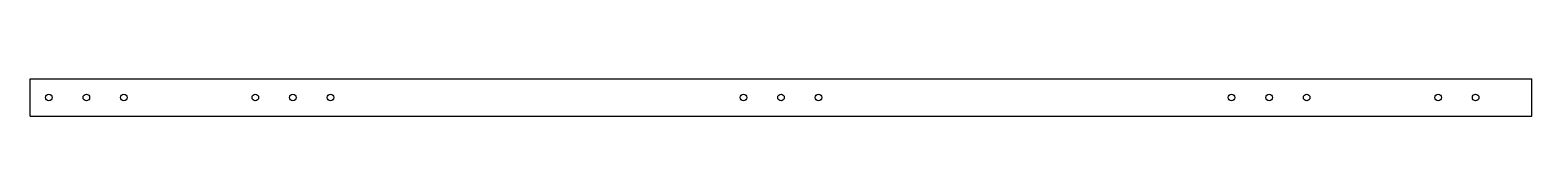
# Model space of a CAD drawing. Header units: millimetres. Extents: x -400 to 400, y 270 to 290.
import ezdxf

# ---------------------------------------------------------------- set-up
doc = ezdxf.new("R2010")
doc.units = ezdxf.units.MM

msp = doc.modelspace()

# ---------------------------------------------------------------- linework, layer by layer
at = {"color": 7, "linetype": 'Continuous', "lineweight": 25}
for p, q in [((-400, 290), (400, 290)), ((-400, 270), (-400, 290)), ((400, 270), (400, 290)), ((-400, 270), (400, 270))]:
    msp.add_line(p, q, dxfattribs=at)
for centre in [(-390, 280), (-370, 280), (-350, 280), (-280, 280), (-260, 280), (-240, 280), (-20, 280), (0, 280), (20, 280), (240, 280), (260, 280), (280, 280), (350, 280), (370, 280)]:
    msp.add_circle(centre, 1.75, dxfattribs=at)

doc.saveas('drawing.dxf')
